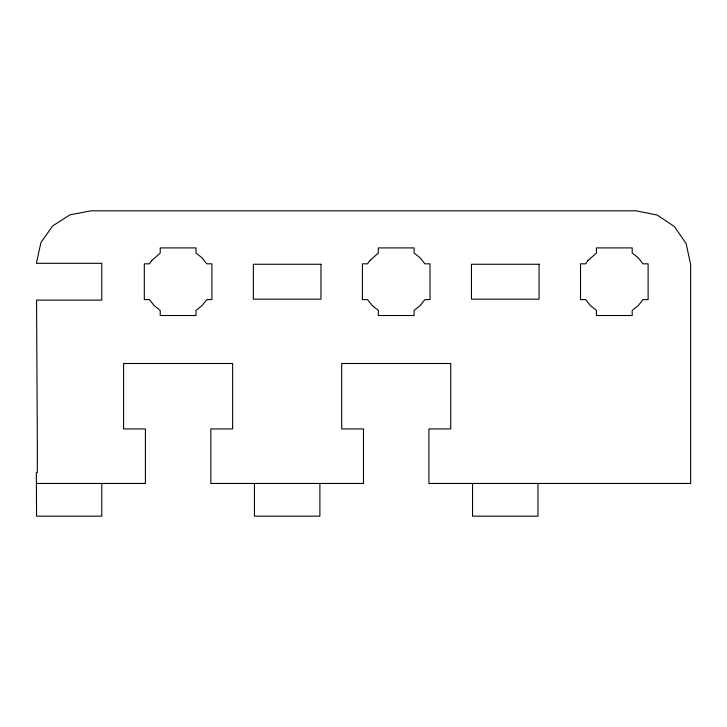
<?xml version="1.0" encoding="UTF-8"?>
<svg xmlns="http://www.w3.org/2000/svg" width="727" height="727" viewBox="0 0 727 727"><rect width="100%" height="100%" fill="white"/><g stroke="black" fill="none" stroke-linecap="round" stroke-linejoin="round"><path stroke-width="1.09" d="M36.35 483.455L145.4 483.455L145.4 428.93L123.59 428.93L123.59 363.5L232.64 363.5L232.64 428.93L210.83 428.93L210.83 483.455L363.491 483.455L363.491 428.93L341.681 428.93L341.681 363.5L450.731 363.5L450.731 428.93L428.921 428.93L428.921 483.455L690.65 483.455L690.641 264.401L686.097 243.518L674.365 226.497L657.135 215.028L636.125 210.83L90.875 210.83L69.865 214.865L52.635 225.952L40.903 242.6L36.359 263.31L101.78 263.31L101.78 300.115L36.559 300.115L37.341 445.606L37.304 472.55L36.35 472.55L36.559 516.17L101.78 516.17L101.78 483.455M537.971 483.455L537.971 516.17L472.541 516.17L472.541 483.455M319.889 483.455L319.889 516.17L254.459 516.17L254.45 483.455M151.661 260.684L149.435 263.828L144.31 263.828L144.31 299.606L149.435 299.606L154.215 305.613L160.231 310.402L160.231 315.518L196.008 315.518L196.008 310.402L202.015 305.613L206.804 299.606L211.92 299.606L211.92 263.828L206.804 263.828L202.015 257.812L196.008 253.032L196.008 247.907L160.231 247.907L160.231 253.032L151.661 260.684M369.752 260.684L367.526 263.828L362.409 263.828L362.409 299.606L367.526 299.606L372.315 305.613L378.322 310.402L378.322 315.518L414.099 315.518L414.099 310.402L420.115 305.613L424.895 299.606L430.02 299.606L430.02 263.828L424.895 263.828L420.115 257.812L414.099 253.032L414.099 247.907L378.322 247.907L378.322 253.032L369.752 260.684M587.852 260.684L585.626 263.828L580.509 263.828L580.509 299.606L585.626 299.606L590.406 305.613L596.422 310.402L596.422 315.518L632.199 315.518L632.199 310.402L638.215 305.613L642.995 299.606L648.111 299.606L648.111 263.828L642.995 263.828L638.215 257.812L632.199 253.032L632.199 247.907L596.422 247.907L596.422 253.032L587.852 260.684M320.97 264.264L253.359 264.264L253.359 299.16L320.97 299.16L320.97 264.264M539.071 264.264L471.459 264.264L471.459 299.16L539.071 299.16L539.071 264.264"/></g></svg>
